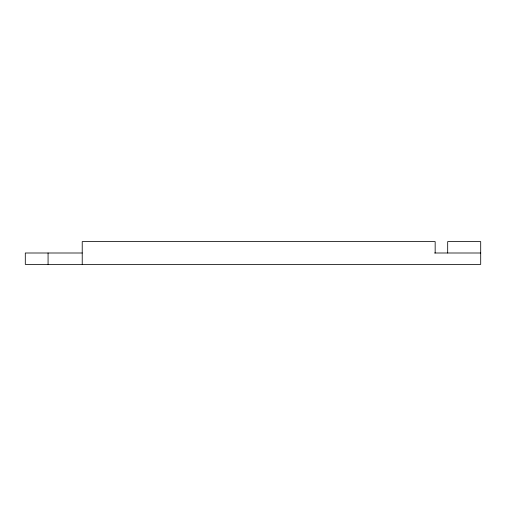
<?xml version="1.0" encoding="UTF-8"?>
<svg xmlns="http://www.w3.org/2000/svg" width="506" height="506" viewBox="0 0 506 506"><rect width="100%" height="100%" fill="white"/><g stroke="black" fill="none" stroke-linecap="round" stroke-linejoin="round"><path stroke-width="0.76" d="M82.225 253L25.3 253L25.3 264.385L480.7 264.385L480.7 241.615L447.683 241.615L447.683 253M434.572 253L480.7 253M435.16 253L435.16 241.615L82.225 241.615L82.225 264.385M48.07 253L48.07 264.385"/></g></svg>
